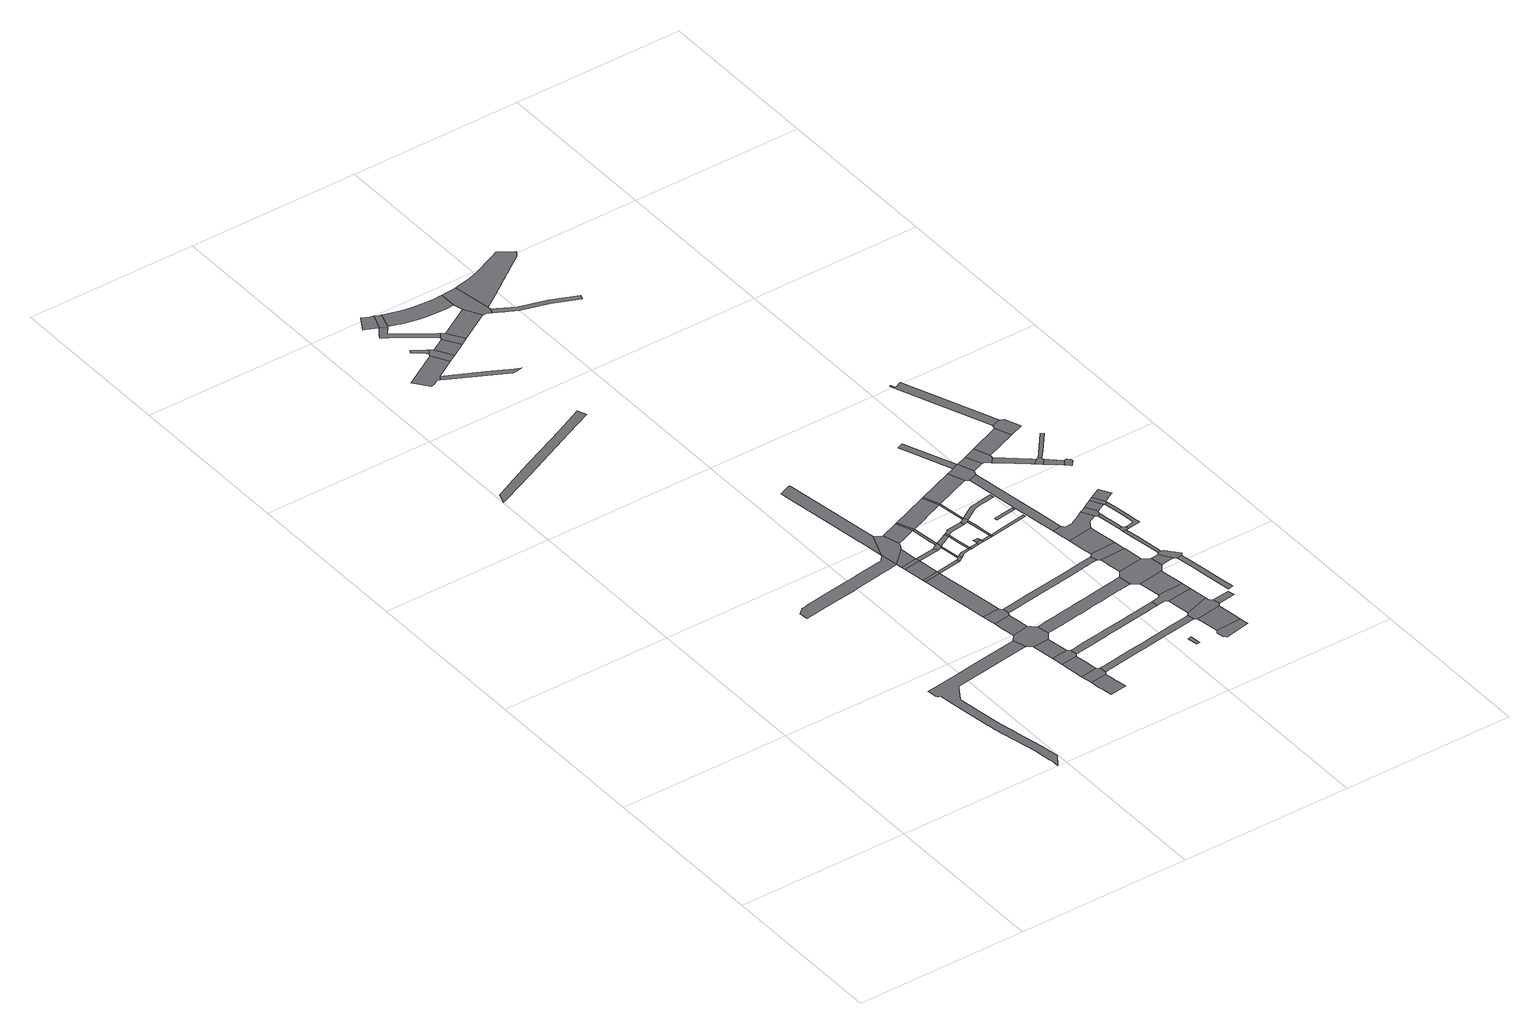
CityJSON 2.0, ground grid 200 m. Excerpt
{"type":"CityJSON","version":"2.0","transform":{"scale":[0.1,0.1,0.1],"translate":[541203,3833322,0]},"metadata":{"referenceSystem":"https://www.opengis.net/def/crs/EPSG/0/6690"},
"CityObjects":{
"road1":{"type":"Road","attributes":{"RoadStructureAttribute.sectionType":"1"},"geometry":[{"type":"MultiSurface","lod":"1","boundaries":[[[0,1,2,3,4,5,6,7,8,9,10,11,12,13,14,15,16,17,18,19,20,21,22,23,24,25,26,27,28,29,30,31,32,33,34,35,36,37,38,39,40]]]}]},
"road2":{"type":"Road","attributes":{"RoadStructureAttribute.sectionType":"1"},"geometry":[{"type":"MultiSurface","lod":"1","boundaries":[[[41,42,43,44,45,46,47,48,49,50,51,52,53,54]]]}]},
"road3":{"type":"Road","attributes":{"RoadStructureAttribute.sectionType":"1"},"geometry":[{"type":"MultiSurface","lod":"1","boundaries":[[[55,56,57,58,59,60,61,62,63,64,65,66,67,68,69,70,71,72,73,74,75,76,77,78,79,80,81,82,83,84]]]}]},
"road4":{"type":"Road","attributes":{"RoadStructureAttribute.sectionType":"1"},"geometry":[{"type":"MultiSurface","lod":"1","boundaries":[[[85,86,87,88,89,90,91,92,93,94]]]}]},
"road5":{"type":"Road","attributes":{"RoadStructureAttribute.sectionType":"1"},"geometry":[{"type":"MultiSurface","lod":"1","boundaries":[[[95,96,97,98,99,100,101,102,103,104,105]]]}]},
"road6":{"type":"Road","geometry":[{"type":"MultiSurface","lod":"1","boundaries":[[[106,107,89,88,108,109]]]}]},
"road7":{"type":"Road","attributes":{"RoadStructureAttribute.sectionType":"1"},"geometry":[{"type":"MultiSurface","lod":"1","boundaries":[[[110,111,112,113,107,106]]]}]},
"road8":{"type":"Road","geometry":[{"type":"MultiSurface","lod":"1","boundaries":[[[114,115,113,112,116,117]]]}]},
"road9":{"type":"Road","attributes":{"RoadStructureAttribute.sectionType":"1"},"geometry":[{"type":"MultiSurface","lod":"1","boundaries":[[[118,119,115,114]]]}]},
"road10":{"type":"Road","geometry":[{"type":"MultiSurface","lod":"1","boundaries":[[[120,121,122,0,40,119,118,123,124,125]]]}]},
"road11":{"type":"Road","attributes":{"RoadStructureAttribute.sectionType":"1"},"geometry":[{"type":"MultiSurface","lod":"1","boundaries":[[[126,127,128,129,122,121]]]}]},
"road12":{"type":"Road","geometry":[{"type":"MultiSurface","lod":"1","boundaries":[[[130,131,128,127,132,133,134]]]}]},
"road13":{"type":"Road","attributes":{"RoadStructureAttribute.sectionType":"1"},"geometry":[{"type":"MultiSurface","lod":"1","boundaries":[[[135,136,137,138,139,140,141,142,143]]]}]},
"road14":{"type":"Road","attributes":{"RoadStructureAttribute.sectionType":"1"},"geometry":[{"type":"MultiSurface","lod":"1","boundaries":[[[144,145,146,147,148,149,150,151,131,130]]]}]},
"road15":{"type":"Road","attributes":{"RoadStructureAttribute.sectionType":"1"},"geometry":[{"type":"MultiSurface","lod":"1","boundaries":[[[152,153,154,155,156,157]]]}]},
"road16":{"type":"Road","attributes":{"RoadStructureAttribute.sectionType":"1"},"geometry":[{"type":"MultiSurface","lod":"1","boundaries":[[[158,159,160,161,162,163,164,165,105,104]]]}]},
"road17":{"type":"Road","geometry":[{"type":"MultiSurface","lod":"1","boundaries":[[[166,143,142,167,98,97,168,169]]]}]},
"road18":{"type":"Road","geometry":[{"type":"MultiSurface","lod":"1","boundaries":[[[170,171,148,147]]]}]},
"road19":{"type":"Road","attributes":{"RoadStructureAttribute.sectionType":"1"},"geometry":[{"type":"MultiSurface","lod":"1","boundaries":[[[172,173,174,171,170]]]}]},
"road20":{"type":"Road","geometry":[{"type":"MultiSurface","lod":"1","boundaries":[[[175,157,156,176,177,178]]]}]},
"road21":{"type":"Road","geometry":[{"type":"MultiSurface","lod":"1","boundaries":[[[179,180,173,172]]]}]},
"road22":{"type":"Road","attributes":{"RoadStructureAttribute.sectionType":"1"},"geometry":[{"type":"MultiSurface","lod":"1","boundaries":[[[156,181,182,183,184,185,186,187,188,189,190,191,192,193,194,195,196,197,198,199,200,201,176]]]}]},
"road23":{"type":"Road","attributes":{"RoadStructureAttribute.sectionType":"1"},"geometry":[{"type":"MultiSurface","lod":"1","boundaries":[[[202,203,204,205,180,179]]]}]},
"road24":{"type":"Road","attributes":{"RoadStructureAttribute.sectionType":"1"},"geometry":[{"type":"MultiSurface","lod":"1","boundaries":[[[206,207,169,168,208]]]}]},
"road25":{"type":"Road","geometry":[{"type":"MultiSurface","lod":"1","boundaries":[[[209,55,84,210,211,203,202,212,213,214,215]]]}]},
"road26":{"type":"Road","attributes":{"RoadStructureAttribute.sectionType":"1"},"geometry":[{"type":"MultiSurface","lod":"1","boundaries":[[[216,217,218,219,220,221,222,223,224,225,226,227,228,229,55,209]]]}]},
"road27":{"type":"Road","attributes":{"RoadStructureAttribute.sectionType":"1"},"geometry":[{"type":"MultiSurface","lod":"1","boundaries":[[[230,170,147,231]]]}]},
"road28":{"type":"Road","geometry":[{"type":"MultiSurface","lod":"1","boundaries":[[[232,190,189,233,206,208,234,235]]]}]},
"road29":{"type":"Road","attributes":{"RoadStructureAttribute.sectionType":"1"},"geometry":[{"type":"MultiSurface","lod":"1","boundaries":[[[236,179,172,237]]]}]},
"road30":{"type":"Road","attributes":{"RoadStructureAttribute.sectionType":"1"},"geometry":[{"type":"MultiSurface","lod":"1","boundaries":[[[238,215,214,239,240]]]}]},
"road31":{"type":"Road","attributes":{"RoadStructureAttribute.sectionType":"1"},"geometry":[{"type":"MultiSurface","lod":"1","boundaries":[[[241,242,243,244,245,246,247,248,178,177,249,250,251,252,253,254,255,256,257,258]]]}]},
"road32":{"type":"Road","geometry":[{"type":"MultiSurface","lod":"1","boundaries":[[[259,260,261,230,231,262,263,264,265]]]}]},
"road33":{"type":"Road","attributes":{"RoadStructureAttribute.sectionType":"1"},"geometry":[{"type":"MultiSurface","lod":"1","boundaries":[[[266,267,268,269,270,271,272,273,274,275,276,277,278,279,280,281,282,109,108,283,284,285,286,287,288,289,290,291,292,293,294,295,296,297,298,299,300]]]}]},
"road34":{"type":"Road","geometry":[{"type":"MultiSurface","lod":"1","boundaries":[[[301,302,303,236,237,304,305]]]}]},
"road35":{"type":"Road","attributes":{"RoadStructureAttribute.sectionType":"1"},"geometry":[{"type":"MultiSurface","lod":"1","boundaries":[[[306,307,308,309,310,311,312,313,314,315,316,317,318,319,320,321,117,116,322,323,324,325,326,327,328,329,330,331,332,333,334,335,336,337]]]}]},
"road36":{"type":"Road","attributes":{"RoadStructureAttribute.sectionType":"1"},"geometry":[{"type":"MultiSurface","lod":"1","boundaries":[[[338,339,340,305,304,341,342,343,259,265]]]}]},
"road37":{"type":"Road","attributes":{"RoadStructureAttribute.sectionType":"1"},"geometry":[{"type":"MultiSurface","lod":"1","boundaries":[[[344,345,346,240,347,302,301]]]}]},
"road38":{"type":"Road","geometry":[{"type":"MultiSurface","lod":"1","boundaries":[[[348,238,240,346]]]}]},
"road39":{"type":"Road","attributes":{"RoadStructureAttribute.sectionType":"1"},"geometry":[{"type":"MultiSurface","lod":"1","boundaries":[[[349,350,265,264,351,352]]]}]},
"road40":{"type":"Road","attributes":{"RoadStructureAttribute.sectionType":"1"},"geometry":[{"type":"MultiSurface","lod":"1","boundaries":[[[353,235,234,354]]]}]},
"road41":{"type":"Road","attributes":{"RoadStructureAttribute.sectionType":"1"},"geometry":[{"type":"MultiSurface","lod":"1","boundaries":[[[355,356,357,358,359,360,361,362,363,364,365,366,125,124,367,368,369,370,371,372,373,374,375,376,377,378,379,380,381,382,383,384,385,386,387,388,389,390,391,392,393,394,395,396,397]]]}]},
"road42":{"type":"Road","attributes":{"RoadStructureAttribute.sectionType":"1"},"geometry":[{"type":"MultiSurface","lod":"1","boundaries":[[[398,399,400,301,305,401,402,403]]]}]},
"road43":{"type":"Road","geometry":[{"type":"MultiSurface","lod":"1","boundaries":[[[404,349,352,405]]]}]},
"road44":{"type":"Road","attributes":{"RoadStructureAttribute.sectionType":"1"},"geometry":[{"type":"MultiSurface","lod":"1","boundaries":[[[406,407,408,409,410,411,412,413,414,415,134,133,416,417,418,419,420,421,422,423,424,425,426,427,428,429,430,431,432,433,434]]]}]},
"road45":{"type":"Road","attributes":{"RoadStructureAttribute.sectionType":"1"},"geometry":[{"type":"MultiSurface","lod":"1","boundaries":[[[435,436,437,403,438,439,349,404]]]}]},
"road46":{"type":"Road","geometry":[{"type":"MultiSurface","lod":"1","boundaries":[[[440,398,403,437,441]]]}]},
"road47":{"type":"Road","attributes":{"RoadStructureAttribute.sectionType":"1"},"geometry":[{"type":"MultiSurface","lod":"1","boundaries":[[[442,443,404,405,444]]]}]},
"road48":{"type":"Road","geometry":[{"type":"MultiSurface","lod":"1","boundaries":[[[445,446,447,448,449,450]]]}]},
"road49":{"type":"Road","attributes":{"RoadStructureAttribute.sectionType":"1"},"geometry":[{"type":"MultiSurface","lod":"1","boundaries":[[[451,452,348,346,453,454,455,456,457]]]}]},
"road50":{"type":"Road","geometry":[{"type":"MultiSurface","lod":"1","boundaries":[[[458,459,442,444,460,461,462]]]}]},
"road51":{"type":"Road","geometry":[{"type":"MultiSurface","lod":"1","boundaries":[[[463,464,459,458]]]}]},
"road52":{"type":"Road","attributes":{"RoadStructureAttribute.sectionType":"1"},"geometry":[{"type":"MultiSurface","lod":"1","boundaries":[[[465,466,467,468,440,441,469,470,471]]]}]},
"road53":{"type":"Road","geometry":[{"type":"MultiSurface","lod":"1","boundaries":[[[472,473,474,258,257,475,476,353,354,477,478,479,480,481,482]]]}]},
"road54":{"type":"Road","attributes":{"RoadStructureAttribute.sectionType":"1"},"geometry":[{"type":"MultiSurface","lod":"1","boundaries":[[[483,484,462,461,485]]]}]},
"road55":{"type":"Road","geometry":[{"type":"MultiSurface","lod":"1","boundaries":[[[486,483,485,487]]]}]},
"road56":{"type":"Road","attributes":{"RoadStructureAttribute.sectionType":"1"},"geometry":[{"type":"MultiSurface","lod":"1","boundaries":[[[488,489,490,491,492,493,494,495,483,486]]]}]},
"road57":{"type":"Road","geometry":[{"type":"MultiSurface","lod":"1","boundaries":[[[496,497,465,471,492,491,498,499]]]}]},
"road58":{"type":"Road","attributes":{"RoadStructureAttribute.sectionType":"1"},"geometry":[{"type":"MultiSurface","lod":"1","boundaries":[[[500,457,497,496]]]}]},
"road59":{"type":"Road","geometry":[{"type":"MultiSurface","lod":"1","boundaries":[[[501,451,457,500]]]}]},
"road60":{"type":"Road","geometry":[{"type":"MultiSurface","lod":"1","boundaries":[[[502,503,504,505,506,507,508,509,510,511]]]}]},
"road61":{"type":"Road","attributes":{"RoadStructureAttribute.sectionType":"1"},"geometry":[{"type":"MultiSurface","lod":"1","boundaries":[[[512,513,514,515,486,487]]]}]},
"road62":{"type":"Road","attributes":{"RoadStructureAttribute.sectionType":"1"},"geometry":[{"type":"MultiSurface","lod":"1","boundaries":[[[516,517,518,519,505,504]]]}]},
"road63":{"type":"Road","attributes":{"RoadStructureAttribute.sectionType":"1"},"geometry":[{"type":"MultiSurface","lod":"1","boundaries":[[[520,521,522,523,524,525,526,527,528,529,530,531,496,499]]]}]},
"road64":{"type":"Road","geometry":[{"type":"MultiSurface","lod":"1","boundaries":[[[532,533,534,535,536,306,337,537,538,539,540,541]]]}]},
"road65":{"type":"Road","attributes":{"RoadStructureAttribute.sectionType":"1"},"geometry":[{"type":"MultiSurface","lod":"1","boundaries":[[[542,543,544,545,546,547,548,549,550,551,552,553,481,480]]]}]},
"road66":{"type":"Road","geometry":[{"type":"MultiSurface","lod":"1","boundaries":[[[554,555,556,557,266,300,518,517,558,559,560,561]]]}]},
"road67":{"type":"Road","attributes":{"RoadStructureAttribute.sectionType":"1"},"geometry":[{"type":"MultiSurface","lod":"1","boundaries":[[[562,501,500,563,564]]]}]},
"road68":{"type":"Road","attributes":{"RoadStructureAttribute.sectionType":"1"},"geometry":[{"type":"MultiSurface","lod":"1","boundaries":[[[565,541,540,557,556]]]}]},
"road69":{"type":"Road","attributes":{"RoadStructureAttribute.sectionType":"1"},"geometry":[{"type":"MultiSurface","lod":"1","boundaries":[[[566,567,568,569]]]}]},
"road70":{"type":"Road","attributes":{"RoadStructureAttribute.sectionType":"1"},"geometry":[{"type":"MultiSurface","lod":"1","boundaries":[[[570,571,572,573,534,533]]]}]},
"road71":{"type":"Road","attributes":{"RoadStructureAttribute.sectionType":"1"},"geometry":[{"type":"MultiSurface","lod":"1","boundaries":[[[574,575,576,577,578,579,580,581,582,583,584,472,482,585,586,587,588,589,590,591,592,593]]]}]},
"road72":{"type":"Road","geometry":[{"type":"MultiSurface","lod":"1","boundaries":[[[594,595,596,597,355,397,572,571,598,599]]]}]},
"road73":{"type":"Road","attributes":{"RoadStructureAttribute.sectionType":"1"},"geometry":[{"type":"MultiSurface","lod":"1","boundaries":[[[600,601,602,603,604,597,596]]]}]},
"road74":{"type":"Road","geometry":[{"type":"MultiSurface","lod":"1","boundaries":[[[605,606,607,608,406,434,609,610,602,601]]]}]},
"road75":{"type":"Road","attributes":{"RoadStructureAttribute.sectionType":"1"},"geometry":[{"type":"MultiSurface","lod":"1","boundaries":[[[611,612,613,614,615,616,607,606]]]}]},
"road76":{"type":"Road","attributes":{"RoadStructureAttribute.sectionType":"1"},"geometry":[{"type":"MultiSurface","lod":"1","boundaries":[[[617,618,619,620,621,622,623,624,625,626,627,628,629,630,631,632,633,634,635,636]]]}]},
"road77":{"type":"Road","attributes":{"RoadStructureAttribute.sectionType":"1"},"geometry":[{"type":"MultiSurface","lod":"1","boundaries":[[[637,638,561,560,639]]]}]},
"road78":{"type":"Road","geometry":[{"type":"MultiSurface","lod":"1","boundaries":[[[640,641,642,643,644,645,646,647,648,649,636,635,650,651,652,653,654,655,656,657,614,613,658,659,660,661]]]}]},
"road79":{"type":"Road","geometry":[{"type":"MultiSurface","lod":"1","boundaries":[[[662,663,664,562,564,665,666,667,622,621,668,669,670]]]}]},
"road80":{"type":"Road","attributes":{"RoadStructureAttribute.sectionType":"1"},"geometry":[{"type":"MultiSurface","lod":"1","boundaries":[[[671,672,673,674,664,663]]]}]},
"road81":{"type":"Road","attributes":{"RoadStructureAttribute.sectionType":"1"},"geometry":[{"type":"MultiSurface","lod":"1","boundaries":[[[675,599,598,676,677,678]]]}]},
"road82":{"type":"Road","attributes":{"RoadStructureAttribute.sectionType":"1"},"geometry":[{"type":"MultiSurface","lod":"1","boundaries":[[[679,680,681,682,683,684,685,686,687,688,689,690]]]}]},
"road83":{"type":"Road","attributes":{"RoadStructureAttribute.sectionType":"1"},"geometry":[{"type":"MultiSurface","lod":"1","boundaries":[[[691,662,670,692]]]}]},
"road84":{"type":"Road","attributes":{"RoadStructureAttribute.sectionType":"1"},"geometry":[{"type":"MultiSurface","lod":"1","boundaries":[[[693,694,695,696,697,698,699,700,701]]]}]},
"road85":{"type":"Road","geometry":[{"type":"MultiSurface","lod":"1","boundaries":[[[701,700,675,678,702,684,683,703,704,705]]]}]},
"road86":{"type":"Road","geometry":[{"type":"MultiSurface","lod":"1","boundaries":[[[706,707,708,697,696,709,710]]]}]},
"road87":{"type":"Road","attributes":{"RoadStructureAttribute.sectionType":"1"},"geometry":[{"type":"MultiSurface","lod":"1","boundaries":[[[711,712,713,714,715,716,717,718,719,720,707,706]]]}]},
"road88":{"type":"Road","geometry":[{"type":"MultiSurface","lod":"1","boundaries":[[[721,722,640,661,723,717,716,724,725,726]]]}]},
"road89":{"type":"Road","geometry":[{"type":"MultiSurface","lod":"1","boundaries":[[[727,691,692,728,729,730,731,732]]]}]},
"road90":{"type":"Road","attributes":{"RoadStructureAttribute.sectionType":"1"},"geometry":[{"type":"MultiSurface","lod":"1","boundaries":[[[733,734,721,726,735,736]]]}]},
"road91":{"type":"Road","attributes":{"RoadStructureAttribute.sectionType":"1"},"geometry":[{"type":"MultiSurface","lod":"1","boundaries":[[[737,738,739,740,741,742,743,744,745,746,747,710,709]]]}]},
"road92":{"type":"Road","geometry":[{"type":"MultiSurface","lod":"1","boundaries":[[[748,733,736,749,743,742,750]]]}]},
"road93":{"type":"Road","attributes":{"RoadStructureAttribute.sectionType":"1"},"geometry":[{"type":"MultiSurface","lod":"1","boundaries":[[[751,752,753,731,730,754,755,756,757,758,759,760]]]}]},
"road94":{"type":"Road","attributes":{"RoadStructureAttribute.sectionType":"1"},"geometry":[{"type":"MultiSurface","lod":"1","boundaries":[[[761,762,748,750,763,764,765]]]}]},
"road95":{"type":"Road","attributes":{"RoadStructureAttribute.sectionType":"1"},"geometry":[{"type":"MultiSurface","lod":"1","boundaries":[[[766,767,768,769,727,732,770,771]]]}]},
"road96":{"type":"Road","geometry":[{"type":"MultiSurface","lod":"1","boundaries":[[[772,773,774,760,759,775,776,777,778,779]]]}]},
"road97":{"type":"Road","attributes":{"RoadStructureAttribute.sectionType":"1"},"geometry":[{"type":"MultiSurface","lod":"1","boundaries":[[[780,777,776,781,782,783,784,785]]]}]},
"road98":{"type":"Road","geometry":[{"type":"MultiSurface","lod":"1","boundaries":[[[786,785,784,787,788,789,790]]]}]},
"road99":{"type":"Road","attributes":{"RoadStructureAttribute.sectionType":"1"},"geometry":[{"type":"MultiSurface","lod":"1","boundaries":[[[791,792,793,794,795,796,797,798]]]}]},
"road100":{"type":"Road","attributes":{"RoadStructureAttribute.sectionType":"1"},"geometry":[{"type":"MultiSurface","lod":"1","boundaries":[[[799,800,772,779,801,802]]]}]},
"road101":{"type":"Road","geometry":[{"type":"MultiSurface","lod":"1","boundaries":[[[798,797,766,771,803,804]]]}]}
},
"vertices":[
[2756,1926,0],[2442,1878,0],[2124,1830,0],[1981,1807,0],[1745,1770,0],[1713,1766,0],[1581,1747,0],[1582,1738,0],[1598,1638,0],[1605,1640,0],[1608,1615,0],[1634,1618,0],[1665,1395,0],[1698,1173,0],[1729,960,0],[1741,884,0],[1743,870,0],[1771,744,0],[1837,447,0],[1860,349,0],[1862,340,0],[1862,335,0],[1895,127,0],[1897,109,0],[1901,72,0],[1902,54,0],[1902,37,0],[1899,4,0],[1994,142,0],[1961,363,0],[1915,569,0],[1893,665,0],[1875,746,0],[1842,896,0],[1797,1193,0],[1759,1452,0],[1873,1631,0],[1878,1638,0],[1982,1653,0],[2730,1764,0],[2808,1771,0],
[87,6791,0],[251,6864,0],[489,6970,0],[1200,7292,0],[1530,7441,0],[1485,7541,0],[1157,7389,0],[445,7068,0],[440,7065,0],[442,7063,0],[203,6956,0],[187,6948,0],[46,6881,0],[8,6756,0],
[2532,3834,0],[2471,3760,0],[2464,3758,0],[2464,3762,0],[2448,3759,0],[2122,3709,0],[2122,3707,0],[2020,3691,0],[2019,3694,0],[1977,3688,0],[1962,3686,0],[1737,3652,0],[1438,3607,0],[1438,3604,0],[1404,3599,0],[1374,3595,0],[1374,3592,0],[1304,3530,0],[1308,3509,0],[1319,3434,0],[1425,3451,0],[1747,3497,0],[1748,3492,0],[1759,3494,0],[1964,3525,0],[2002,3531,0],[2379,3590,0],[2477,3605,0],[2476,3610,0],[2562,3623,0],
[3204,759,0],[3196,808,0],[3193,822,0],[3175,935,0],[2979,907,0],[2994,802,0],[3002,757,0],[3010,705,0],[3021,631,0],[3219,661,0],
[723,8813,0],[728,8816,0],[952,8950,0],[840,9138,0],[429,8893,0],[556,8723,0],[595,8733,0],[662,8771,0],[678,8765,0],[687,8762,0],[717,8809,0],
[3155,1070,0],[2960,1042,0],[3200,967,0],[3187,1047,0],
[3151,1095,0],[3135,1201,0],[3112,1345,0],[2920,1318,0],
[3092,1483,0],[2901,1456,0],[3135,1376,0],[3123,1456,0],
[3053,1738,0],[2863,1721,0],
[3038,2009,0],[3009,2032,0],[2813,1990,0],[3074,1766,0],[3116,1820,0],[3088,1967,0],
[2988,2166,0],[2970,2283,0],[2773,2253,0],[2784,2181,0],
[2949,2429,0],[2748,2420,0],[2987,2320,0],[2990,2320,0],[2981,2400,0],
[870,9237,0],[738,9329,0],[737,9329,0],[725,9313,0],[714,9297,0],[732,9282,0],[837,9194,0],[853,9181,0],[885,9226,0],
[2927,2578,0],[2890,2819,0],[2840,3140,0],[2823,3250,0],[2625,3220,0],[2627,3205,0],[2678,2877,0],[2714,2636,0],
[743,10012,0],[651,10054,0],[553,9882,0],[620,9847,0],[702,9810,0],[777,9999,0],
[740,8735,0],[742,8734,0],[1341,8423,0],[1385,8428,0],[1460,8437,0],[1394,8472,0],[1141,8606,0],[802,8769,0],
[918,9203,0],[847,9161,0],[1044,9005,0],[931,9194,0],
[2818,3285,0],[2620,3255,0],
[2780,3535,0],[2582,3505,0],[2595,3418,0],
[834,9976,0],[769,9760,0],[783,9779,0],[846,9973,0],
[2772,3587,0],[2574,3557,0],
[643,9724,0],[608,9673,0],[623,9663,0],[657,9639,0],[677,9625,0],[887,9480,0],[1085,9340,0],[1090,9336,0],[1103,9326,0],[1139,9379,0],[1125,9388,0],[1121,9391,0],[950,9509,0],[952,9512,0],[830,9598,0],[829,9597,0],[766,9640,0],[767,9642,0],[717,9676,0],[710,9682,0],[714,9688,0],
[2742,3794,0],[2564,3625,0],[2564,3623,0],[2573,3568,0],
[1097,9293,0],[955,9209,0],[1209,9104,0],
[2646,4131,0],[2543,3765,0],[2564,3626,0],[2757,3823,0],[2773,3854,0],[2790,3888,0],[2731,4080,0],
[2627,4252,0],[2468,5282,0],[2466,5298,0],[2464,5298,0],[2393,5271,0],[2321,5242,0],[2330,5181,0],[2326,5180,0],[2386,4791,0],[2468,4250,0],[2484,4140,0],[2489,4141,0],[2498,4081,0],[2510,3989,0],
[3088,3327,0],[3096,3293,0],
[1173,9356,0],[1100,9313,0],[1299,9158,0],[1186,9347,0],
[3010,3616,0],[3043,3569,0],
[2949,4167,0],[2883,3925,0],[3023,3980,0],
[1506,9874,0],[1436,9872,0],[1341,9873,0],[1249,9881,0],[1156,9893,0],[1040,9917,0],[968,9935,0],[904,9954,0],[866,9751,0],[949,9728,0],[1026,9709,0],[1105,9695,0],[1192,9683,0],[1297,9675,0],[1366,9672,0],[1440,9672,0],[1526,9674,0],[1522,9875,0],
[3118,3365,0],[3113,3347,0],[3103,3334,0],[3110,3296,0],[3136,3317,0],[3156,3333,0],[3133,3365,0],
[4408,1235,0],[4403,1234,0],[4340,1223,0],[4260,1210,0],[4177,1197,0],[4048,1177,0],[3908,1156,0],[3777,1137,0],[3658,1119,0],[3572,1105,0],[3423,1082,0],[3368,1074,0],[3367,1074,0],[3334,1069,0],[3265,1058,0],[3220,1052,0],[3191,1047,0],[3209,969,0],[3224,971,0],[3239,973,0],[3260,976,0],[3278,979,0],[3281,980,0],[3307,984,0],[3374,994,0],[3380,995,0],[3449,1005,0],[3607,1029,0],[3693,1042,0],[3738,1048,0],[3861,1067,0],[4011,1090,0],[4189,1118,0],[4296,1133,0],[4422,1152,0],
[3090,3664,0],[3065,3654,0],[3019,3622,0],[3079,3589,0],[3095,3602,0],
[4248,1625,0],[4247,1625,0],[4231,1622,0],[4227,1622,0],[4225,1621,0],[4147,1611,0],[4020,1591,0],[3939,1580,0],[3808,1559,0],[3728,1547,0],[3600,1529,0],[3521,1516,0],[3329,1487,0],[3251,1475,0],[3208,1468,0],[3165,1462,0],[3165,1380,0],[3185,1383,0],[3207,1386,0],[3291,1400,0],[3373,1412,0],[3486,1428,0],[3525,1434,0],[3607,1447,0],[3697,1461,0],[3853,1485,0],[3994,1505,0],[4127,1525,0],[4211,1538,0],[4237,1542,0],[4247,1544,0],[4260,1546,0],
[3131,3374,0],[3110,3509,0],[3099,3578,0],[3080,3589,0],[3081,3588,0],[3094,3507,0],
[3086,3688,0],[3046,3982,0],[3044,3988,0],[3054,3736,0],
[2969,4175,0],
[3297,3414,0],[3195,3403,0],[3215,3376,0],[3301,3389,0],
[1553,9564,0],[1663,9376,0],
[4228,2142,0],[4220,2141,0],[4122,2126,0],[4109,2124,0],[3910,2093,0],[3729,2065,0],[3636,2051,0],[3577,2041,0],[3571,2041,0],[3386,2012,0],[3342,2005,0],[3226,1988,0],[3258,1840,0],[3278,1843,0],[3318,1850,0],[3326,1851,0],[3336,1853,0],[3468,1874,0],[3487,1877,0],[3527,1883,0],[3541,1885,0],[3547,1886,0],[3673,1905,0],[3693,1908,0],[3734,1915,0],[3758,1919,0],[3881,1937,0],[3894,1939,0],[3904,1940,0],[3906,1941,0],[3946,1947,0],[3961,1949,0],[3966,1950,0],[3969,1950,0],[4073,1967,0],[4094,1970,0],[4111,1972,0],[4126,1975,0],[4131,1975,0],[4152,1978,0],[4171,1981,0],[4242,1992,0],[4250,1994,0],
[3231,3738,0],[3142,3691,0],[3099,3669,0],[3131,3622,0],[3159,3639,0],[3254,3693,0],
[3315,3417,0],[3318,3391,0],
[4198,2585,0],[4028,2559,0],[4020,2558,0],[4007,2556,0],[3828,2529,0],[3574,2490,0],[3322,2452,0],[3108,2419,0],[3085,2416,0],[3027,2407,0],[3013,2324,0],[3039,2328,0],[3109,2338,0],[3234,2357,0],[3337,2372,0],[3461,2391,0],[3546,2404,0],[3629,2417,0],[3702,2428,0],[3717,2430,0],[3719,2431,0],[3815,2445,0],[3926,2463,0],[4019,2477,0],[4064,2484,0],[4070,2485,0],[4153,2498,0],[4209,2506,0],[4216,2507,0],
[3305,3479,0],[3293,3563,0],[3273,3696,0],[3275,3556,0],[3286,3487,0],
[3250,3747,0],[3272,3706,0],
[3412,3435,0],[3399,3432,0],[3416,3406,0],
[4224,930,0],[4224,931,0],[4203,927,0],[4182,923,0],[4198,801,0],[4240,807,0],
[3407,4350,0],[3175,4257,0],[3227,4061,0],[3244,4068,0],[3265,4077,0],[3476,4160,0],[3482,4162,0],
[3477,3451,0],[3417,3445,0],[3464,3413,0],[3486,3417,0],[3482,3446,0],
[3469,3493,0],[3409,3490,0],
[3488,3808,0],[3369,3794,0],[3306,3786,0],[3301,3774,0],[3324,3734,0],[3388,3742,0],[3496,3756,0],
[1709,9897,0],[1661,9889,0],[1581,9879,0],[1529,9664,0],[1555,9566,0],[1664,9373,0],[1667,9374,0],[1704,9375,0],[1759,9347,0],[1783,9410,0],[1780,9445,0],
[3592,3462,0],[3499,3446,0],[3596,3433,0],
[3612,3462,0],[3615,3436,0],
[3600,3542,0],[3576,3705,0],[3574,3716,0],[3565,3777,0],[3543,3774,0],[3555,3702,0],[3556,3693,0],[3578,3552,0],
[3548,3846,0],[3530,3836,0],[3563,3791,0],[3578,3801,0],
[3499,4170,0],
[3425,4357,0],
[4799,857,0],[4797,870,0],[4796,881,0],[4496,859,0],[4473,826,0],[4485,745,0],[4486,744,0],[4488,743,0],[4516,720,0],[4811,775,0],
[3776,3461,0],[4064,3505,0],[4061,3539,0],[3730,3482,0],
[4772,1034,0],[4750,1173,0],[4453,1131,0],[4485,931,0],
[3682,3870,0],[3725,3896,0],[3755,3908,0],[3782,3914,0],[3834,3924,0],[3901,3935,0],[3987,3949,0],[3997,3951,0],[3996,3954,0],[3990,3995,0],[3989,4001,0],[3719,3953,0],
[4675,1662,0],[4671,1690,0],[4370,1675,0],[4350,1642,0],[4349,1642,0],[4360,1561,0],[4362,1560,0],[4391,1537,0],[4392,1536,0],[4688,1576,0],
[1809,9321,0],[1871,9288,0],[1907,9270,0],[2005,9220,0],[2318,9127,0],[2616,8999,0],[2639,9054,0],[2338,9184,0],[2022,9278,0],[1906,9344,0],[1839,9379,0],[1791,9404,0],
[4761,1286,0],[4730,1311,0],[4721,1364,0],[4433,1266,0],[4751,1174,0],[4775,1204,0],[4777,1206,0],[4762,1287,0],
[3849,4525,0],[3729,4263,0],[3925,4340,0],
[4707,1452,0],
[3797,3656,0],[3802,3624,0],[4045,3662,0],[4042,3694,0],
[4626,1979,0],[4627,1979,0],[4331,1933,0],[4354,1782,0],
[2382,10130,0],[2290,10090,0],[2229,10063,0],[2070,9994,0],[2063,9990,0],[2029,9978,0],[1986,9963,0],[1915,9940,0],[1900,9936,0],[1831,9921,0],[1746,9903,0],[1783,9447,0],[1904,9531,0],[2073,9650,0],[2257,9779,0],[2273,9790,0],[2352,9846,0],[2506,9954,0],[2527,9987,0],[2549,10019,0],
[4667,2209,0],[4586,2260,0],[4584,2261,0],[4287,2221,0],[4689,2059,0],[4669,2208,0],
[4574,2325,0],[4548,2493,0],[4248,2480,0],[4270,2339,0],[4277,2287,0],
[4545,2514,0],[4527,2635,0],[4227,2616,0],[4218,2606,0],[4221,2503,0],[4223,2502,0],
[4515,2711,0],[4503,2787,0],[4476,2964,0],[4181,2918,0],[4190,2859,0],[4215,2693,0],
[4228,3334,0],[4205,3481,0],[4149,3852,0],[4087,4267,0],[4075,4348,0],[3968,4316,0],[3976,4265,0],[3983,4218,0],[4000,4102,0],[4024,3943,0],[4046,3797,0],[4079,3575,0],[4091,3503,0],[4099,3447,0],[4102,3423,0],[4117,3332,0],[4134,3219,0],[4142,3171,0],[4145,3150,0],[4254,3166,0],
[4967,1316,0],[4893,1306,0],[4982,1238,0],
[4552,3236,0],[4529,3224,0],[4494,3204,0],[4488,3201,0],[4464,3187,0],[4394,3148,0],[4362,3130,0],[4299,3133,0],[4273,3135,0],[4262,3153,0],[4147,3135,0],[4148,3129,0],[4151,3111,0],[4157,3073,0],[4165,3022,0],[4165,3020,0],[4166,3014,0],[4167,3010,0],[4525,3051,0],[4560,3070,0],[4578,3081,0],[4625,3106,0],
[4029,4596,0],[4021,4593,0],[3948,4564,0],[3937,4333,0],[3962,4319,0],[3963,4318,0],[4075,4353,0],[4073,4363,0],[4097,4411,0],
[3780,5196,0],[3708,5167,0],[3750,5060,0],[3869,4761,0],
[4763,2223,0],[4691,2059,0],[4768,2072,0],[4847,2084,0],
[5052,1360,0],[5024,1545,0],[4996,1727,0],[4968,1904,0],[4944,2070,0],[4884,2062,0],[4896,1983,0],[4915,1849,0],[4944,1659,0],[4970,1500,0],[4993,1349,0],[5053,1360,0],
[4156,4647,0],[4229,4462,0],
[4802,2367,0],[4793,2424,0],[4769,2589,0],[4746,2733,0],[4707,2730,0],[4731,2571,0],[4760,2381,0],[4780,2247,0],[4819,2252,0],
[4884,2063,0],[4945,2071,0],[4968,2102,0],[4845,2235,0],
[4738,2796,0],[4698,2793,0],[4703,2761,0],[4776,2738,0],[4770,2778,0],
[4737,2799,0],[4726,2875,0],[4711,2971,0],[4707,2996,0],[4707,2998,0],[4692,3095,0],[4652,3089,0],[4667,2992,0],[4684,2884,0],[4694,2820,0],
[4628,3279,0],[4576,3250,0],[4635,3099,0],[4690,3108,0],[4688,3121,0],[4701,3148,0],
[4303,4705,0],[4269,4456,0],[4280,4447,0],[4318,4416,0],[4371,4482,0],[4376,4522,0],
[4734,3338,0],[4663,3298,0],[4753,3177,0],[4806,3209,0],
[4929,2763,0],[4924,2792,0],[4920,2822,0],[4912,2872,0],[4884,3055,0],[4861,3203,0],[4822,3199,0],[4823,3197,0],[4851,3008,0],[4880,2818,0],[4859,2793,0],
[4783,3365,0],[4807,3208,0],[4857,3234,0],
[4675,4229,0],[4624,4272,0],[4566,4320,0],[4405,4346,0],[4498,4271,0],[4567,4214,0],[4624,4167,0],[4627,4164,0],[4650,4145,0],[4703,4205,0],
[4914,3439,0],[4900,3431,0],[4922,3271,0],[4984,3306,0],[4987,3308,0],
[4674,4853,0],[4663,4848,0],[4561,4808,0],[4429,4755,0],[4563,4596,0],[4747,4669,0],
[4733,4206,0],[4733,4205,0],[4704,4205,0],[4675,4125,0],[4716,4092,0],[4766,4154,0],[4763,4182,0],[4763,4183,0],
[4801,4126,0],[4749,4065,0],[4769,4049,0],[4783,4037,0],[4875,3962,0],[4925,4023,0],
[4955,4024,0],[4926,3920,0],[4938,3910,0],[4990,3972,0],[4986,3999,0],
[4362,6019,0],[4279,5986,0],[4257,6042,0],[4239,6034,0],[4262,5975,0],[4400,5630,0],[4688,4906,0],[4791,4942,0],
[4989,4521,0],[4789,4274,0],[4839,4274,0],[5020,4496,0],
[4911,4734,0],[4838,4918,0]
]}
